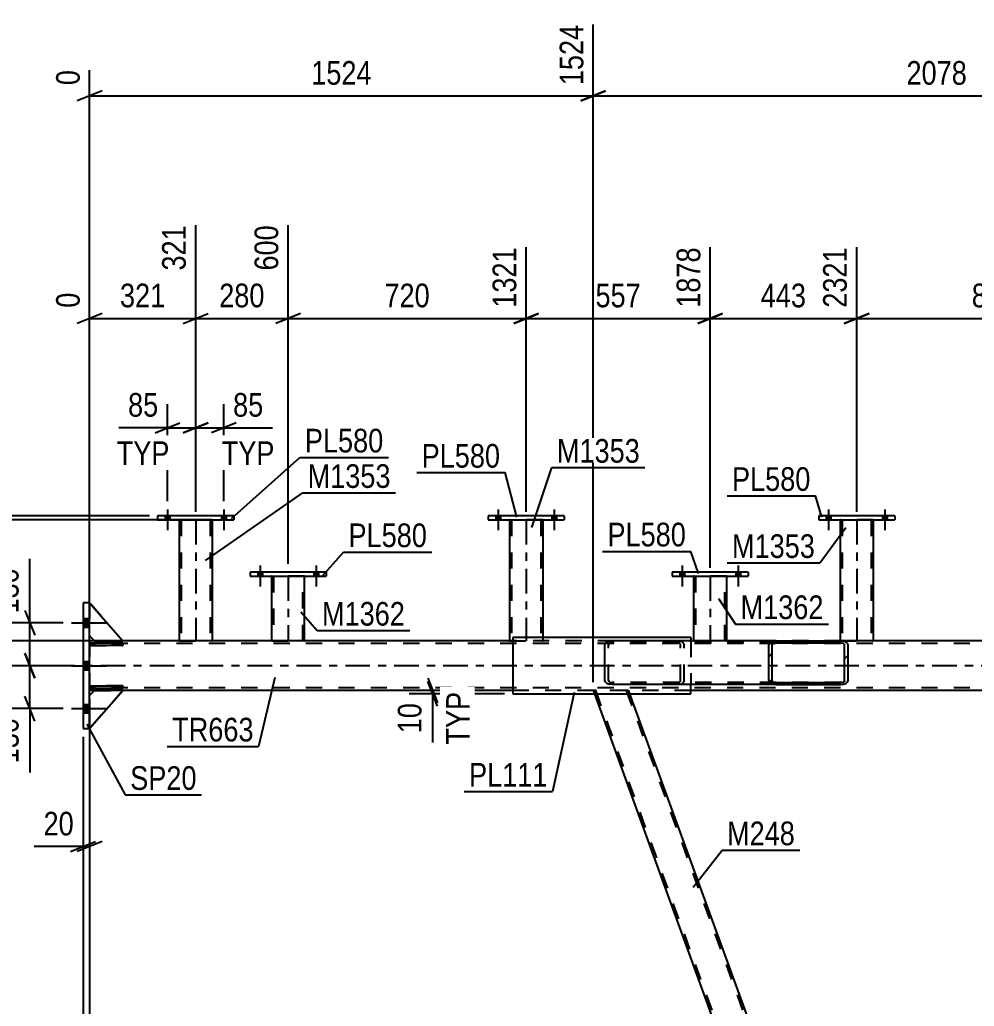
# Model space of a CAD drawing. Header units: millimetres. Extents: x -777 to 412, y -850 to -9.
# Drawn here: x -716.5 to -600.9, y -305.4 to -186 of the extents above; entities that cross this region are included whole.
import ezdxf

# ---------------------------------------------------------------- set-up
doc = ezdxf.new("R2010")
doc.units = ezdxf.units.MM
doc.linetypes.add('DXK_LINE_DOT2', pattern=[3.9198, 1.9599, -1.9599])
doc.linetypes.add('DXK_LINE_DOT3', pattern=[5.9187, 2.979, -0.9799, 0.9799, -0.9799])
doc.styles.add('Arial Narrow', font='ARIALN.TTF', dxfattribs={"height": 0.2})

# ---------------------------------------------------------------- blocks, each defined once
blk = doc.blocks.new('Part-570390744-12388 - 11758')
at = {"color": 2, "linetype": 'Continuous'}
for p, q in [((-708.01, -267.76), (-707.41, -267.16)), ((-708.01, -271.76), (-704.01, -267.16)), ((-704.01, -267.16), (-707.41, -267.16))]:
    blk.add_line(p, q, dxfattribs=at)
at = {"color": 7, "linetype": 'DXK_LINE_DOT2'}
blk.add_line((-708.01, -271.76), (-708.01, -267.76), dxfattribs=at)
blk = doc.blocks.new('Part-570390744-12207 - 11758')
at = {"color": 2, "linetype": 'Continuous'}
for p, q in [((-659.78, -246.04), (-659.78, -246.52)), ((-650.58, -246.04), (-659.78, -246.04)), ((-659.78, -246.52), (-650.58, -246.52)), ((-650.58, -246.04), (-650.58, -246.52))]:
    blk.add_line(p, q, dxfattribs=at)
blk = doc.blocks.new('Part-570390744-11881 - 11758')
at = {"color": 2, "linetype": 'Continuous'}
for p, q in [((-708.81, -256.56), (-708.81, -271.76)), ((-708.01, -256.56), (-708.81, -256.56)), ((-708.01, -271.76), (-708.01, -256.56)), ((-708.81, -271.76), (-708.01, -271.76))]:
    blk.add_line(p, q, dxfattribs=at)
blk = doc.blocks.new('Part-570390744-11900 - 11758')
at = {"color": 2, "linetype": 'Continuous'}
for p, q in [((-656.8, -260.76), (-656.8, -267.56)), ((-635.25, -260.76), (-656.8, -260.76)), ((-635.25, -260.76), (-635.25, -261.16)), ((-635.25, -267.56), (-635.25, -266.44)), ((-656.8, -267.56), (-635.25, -267.56))]:
    blk.add_line(p, q, dxfattribs=at)
at = {"color": 7, "linetype": 'DXK_LINE_DOT2'}
blk.add_line((-635.25, -261.16), (-635.25, -266.44), dxfattribs=at)
blk = doc.blocks.new('Part-570390744-12219 - 11758')
at = {"color": 2, "linetype": 'Continuous'}
for p, q in [((-619.78, -246.04), (-619.78, -246.52)), ((-610.58, -246.04), (-619.78, -246.04)), ((-619.78, -246.52), (-610.58, -246.52)), ((-610.58, -246.04), (-610.58, -246.52))]:
    blk.add_line(p, q, dxfattribs=at)
blk = doc.blocks.new('Part-570390744-11848 - 11758')
at = {"color": 7, "linetype": 'DXK_LINE_DOT2'}
for p, q in [((-642.8, -267.16), (-647.06, -267.16)), ((-647.06, -267.16), (-646.91, -267.56)), ((-646.8, -267.16), (-603.49, -386.16)), ((-643.06, -267.16), (-599.75, -386.16)), ((-642.8, -267.16), (-642.66, -267.56)), ((-600.66, -382.96), (-599.49, -386.16)), ((-603.89, -385.76), (-603.75, -386.16)), ((-599.49, -386.16), (-603.75, -386.16))]:
    blk.add_line(p, q, dxfattribs=at)
at = {"color": 2, "linetype": 'Continuous'}
for p, q in [((-646.91, -267.56), (-603.89, -385.76)), ((-642.66, -267.56), (-600.66, -382.96))]:
    blk.add_line(p, q, dxfattribs=at)
blk = doc.blocks.new('Part-570390744-12297 - 11758')
at = {"color": 2, "linetype": 'Continuous'}
for p, q in [((-688.59, -252.85), (-688.59, -253.33)), ((-679.39, -252.85), (-688.59, -252.85)), ((-679.39, -252.85), (-679.39, -253.33)), ((-688.59, -253.33), (-679.39, -253.33))]:
    blk.add_line(p, q, dxfattribs=at)
blk = doc.blocks.new('Part-570390744-11938 - 11758')
at = {"linetype": 'Continuous'}
h = blk.add_hatch(dxfattribs=at)
h.set_pattern_fill('', scale=0.7, style=0, pattern_type=0)
h.set_pattern_definition([(45, (-625.762, -266.1472), (-1.57154, 1.57154), [])])
h.paths.add_polyline_path([(-625.83, -265.96), (-625.76, -266.15), (-625.57, -266.3), (-625.29, -266.41), (-624.96, -266.44), (-617.09, -266.44), (-616.76, -266.41), (-616.48, -266.3), (-616.29, -266.15), (-616.22, -265.96), (-616.22, -261.64), (-616.29, -261.46), (-616.48, -261.3), (-616.76, -261.2), (-617.09, -261.16), (-624.96, -261.16), (-625.29, -261.2), (-625.57, -261.3), (-625.76, -261.46), (-625.83, -261.64)])
h.paths.add_polyline_path([(-625.36, -261.55), (-625.26, -261.47), (-625.12, -261.42), (-624.96, -261.4), (-617.09, -261.4), (-616.93, -261.42), (-616.79, -261.47), (-616.69, -261.55), (-616.66, -261.64), (-616.66, -265.96), (-616.69, -266.06), (-616.79, -266.13), (-616.93, -266.19), (-617.09, -266.2), (-624.96, -266.2), (-625.12, -266.19), (-625.26, -266.13), (-625.36, -266.06), (-625.39, -265.96), (-625.39, -261.64)])
at = {"color": 2, "linetype": 'Continuous'}
for p, q in [((-645.66, -261.64), (-645.59, -261.46)), ((-645.12, -261.2), (-644.78, -261.16)), ((-624.96, -261.16), (-644.78, -261.16)), ((-625.76, -261.46), (-625.83, -261.64)), ((-624.96, -261.16), (-625.29, -261.2)), ((-625.12, -261.42), (-624.96, -261.4)), ((-624.96, -261.16), (-617.09, -261.16)), ((-624.96, -261.4), (-617.09, -261.4)), ((-616.76, -261.2), (-617.09, -261.16)), ((-617.09, -261.4), (-616.93, -261.42)), ((-616.22, -261.64), (-616.29, -261.46)), ((-645.66, -265.96), (-645.66, -261.64)), ((-625.83, -265.96), (-625.83, -261.64)), ((-625.39, -261.64), (-625.36, -261.55)), ((-625.39, -265.96), (-625.39, -261.64)), ((-616.69, -261.55), (-616.66, -261.64)), ((-616.66, -265.96), (-616.66, -261.64)), ((-616.22, -265.96), (-616.22, -261.64)), ((-645.59, -266.15), (-645.66, -265.96)), ((-625.83, -265.96), (-625.76, -266.15)), ((-625.36, -266.06), (-625.39, -265.96)), ((-624.96, -266.2), (-625.12, -266.19)), ((-624.96, -266.2), (-617.09, -266.2)), ((-616.93, -266.19), (-617.09, -266.2)), ((-616.66, -265.96), (-616.69, -266.06)), ((-616.29, -266.15), (-616.22, -265.96)), ((-644.78, -266.44), (-645.12, -266.41)), ((-624.96, -266.44), (-644.78, -266.44)), ((-625.29, -266.41), (-624.96, -266.44)), ((-624.96, -266.44), (-617.09, -266.44)), ((-617.09, -266.44), (-616.76, -266.41))]:
    blk.add_line(p, q, dxfattribs=at)
at = {"color": 7, "linetype": 'DXK_LINE_DOT2'}
for p, q in [((-644.78, -261.4), (-644.95, -261.42)), ((-617.09, -261.4), (-644.78, -261.4)), ((-636.92, -261.16), (-636.59, -261.2)), ((-636.76, -261.42), (-636.92, -261.4)), ((-636.12, -261.46), (-636.05, -261.64)), ((-617.09, -261.16), (-624.96, -261.16)), ((-645.19, -261.55), (-645.22, -261.64)), ((-645.22, -265.96), (-645.22, -261.64)), ((-636.49, -261.64), (-636.52, -261.55)), ((-636.49, -265.96), (-636.49, -261.64)), ((-636.05, -265.96), (-636.05, -261.64)), ((-645.22, -265.96), (-645.19, -266.06)), ((-644.95, -266.19), (-644.78, -266.2)), ((-617.09, -266.2), (-644.78, -266.2)), ((-636.92, -266.2), (-636.76, -266.19)), ((-636.52, -266.06), (-636.49, -265.96)), ((-636.05, -265.96), (-636.12, -266.15)), ((-636.59, -266.41), (-636.92, -266.44)), ((-617.09, -266.44), (-624.96, -266.44))]:
    blk.add_line(p, q, dxfattribs=at)
at = {"color": 2, "linetype": 'Continuous'}
for centre, radius, start, end in [((-644.98, -262.01), 0.817, 99.5182, 138.0638), ((-625.15, -262.01), 0.817, 99.5182, 138.0638), ((-625.05, -261.82), 0.409, 99.5182, 138.0638), ((-616.99, -261.82), 0.409, 41.9363, 80.4819), ((-616.9, -262.01), 0.817, 41.9363, 80.4819), ((-644.98, -265.6), 0.817, 221.9363, 260.4819), ((-625.15, -265.6), 0.817, 221.9363, 260.4819), ((-625.05, -265.78), 0.409, 221.9363, 260.4819), ((-616.99, -265.78), 0.409, 279.5182, 318.0638), ((-616.9, -265.6), 0.817, 279.5182, 318.0638)]:
    blk.add_arc(centre, radius, start, end, dxfattribs=at)
at = {"color": 7, "linetype": 'DXK_LINE_DOT2'}
for centre, radius, start, end in [((-644.88, -261.82), 0.409, 99.5182, 138.0638), ((-636.82, -261.82), 0.409, 41.9363, 80.4819), ((-636.72, -262.01), 0.817, 41.9363, 80.4819), ((-644.88, -265.78), 0.409, 221.9363, 260.4819), ((-636.82, -265.78), 0.409, 279.5182, 318.0638), ((-636.72, -265.6), 0.817, 279.5182, 318.0638)]:
    blk.add_arc(centre, radius, start, end, dxfattribs=at)
blk = doc.blocks.new('Part-570390744-12312 - 11758')
at = {"color": 2, "linetype": 'Continuous'}
for p, q in [((-697.18, -246.52), (-697.18, -261.16)), ((-693.18, -246.52), (-693.18, -261.16))]:
    blk.add_line(p, q, dxfattribs=at)
at = {"color": 7, "linetype": 'DXK_LINE_DOT2'}
for p, q in [((-693.18, -246.52), (-697.18, -246.52)), ((-696.94, -246.52), (-696.94, -261.17)), ((-693.42, -246.52), (-693.42, -261.17)), ((-697.18, -261.16), (-697.18, -261.17)), ((-697.18, -261.17), (-693.18, -261.17)), ((-693.18, -261.17), (-693.18, -261.16)), ((-693.18, -261.16), (-693.18, -261.17))]:
    blk.add_line(p, q, dxfattribs=at)
at = {"color": 7, "linetype": 'DXK_LINE_DOT3'}
blk.add_line((-695.18, -246.52), (-695.18, -261.17), dxfattribs=at)
blk = doc.blocks.new('Part-570390744-12372 - 11758')
at = {"color": 2, "linetype": 'Continuous'}
for p, q in [((-708.01, -256.56), (-704.01, -261.16)), ((-708.01, -260.56), (-707.41, -261.16)), ((-704.01, -261.16), (-707.41, -261.16))]:
    blk.add_line(p, q, dxfattribs=at)
at = {"color": 7, "linetype": 'DXK_LINE_DOT2'}
blk.add_line((-708.01, -260.56), (-708.01, -256.56), dxfattribs=at)
blk = doc.blocks.new('Part-570390744-12389 - 11758')
at = {"color": 7, "linetype": 'DXK_LINE_DOT2'}
for p, q in [((-708.01, -267.76), (-707.41, -267.16)), ((-704.01, -267.16), (-708.01, -271.76)), ((-707.41, -267.16), (-704.01, -267.16)), ((-708.01, -271.76), (-708.01, -267.76))]:
    blk.add_line(p, q, dxfattribs=at)
blk = doc.blocks.new('Bolt-570390744-12442 - 11758')
at = {"linetype": 'Continuous'}
for points in [[(-636.03, -252.85), (-636.59, -252.85), (-636.59, -253.33), (-636.03, -253.33)], [(-636.03, -252.85), (-636.59, -252.85), (-636.59, -253.33), (-636.03, -253.33)], [(-629.23, -252.85), (-629.79, -252.85), (-629.79, -253.33), (-629.23, -253.33)], [(-629.23, -252.85), (-629.79, -252.85), (-629.79, -253.33), (-629.23, -253.33)]]:
    blk.add_hatch(color=1, dxfattribs=at).paths.add_polyline_path(points)
at = {"color": 1, "linetype": 'Continuous'}
for p, q in [((-636.59, -252.85), (-636.59, -253.33)), ((-636.59, -252.85), (-636.59, -253.33)), ((-636.31, -252.05), (-636.31, -254.57)), ((-636.31, -252.05), (-636.31, -254.57)), ((-636.03, -252.85), (-636.03, -253.33)), ((-636.03, -252.85), (-636.03, -253.33)), ((-629.79, -252.85), (-629.79, -253.33)), ((-629.79, -252.85), (-629.79, -253.33)), ((-629.51, -252.05), (-629.51, -254.57)), ((-629.51, -252.05), (-629.51, -254.57)), ((-629.23, -252.85), (-629.23, -253.33)), ((-629.23, -252.85), (-629.23, -253.33))]:
    blk.add_line(p, q, dxfattribs=at)
blk = doc.blocks.new('Bolt-570390744-12448 - 11758')
at = {"linetype": 'Continuous'}
for points in [[(-658.3, -246.04), (-658.86, -246.04), (-658.86, -246.52), (-658.3, -246.52)], [(-658.3, -246.04), (-658.86, -246.04), (-658.86, -246.52), (-658.3, -246.52)], [(-651.5, -246.04), (-652.06, -246.04), (-652.06, -246.52), (-651.5, -246.52)], [(-651.5, -246.04), (-652.06, -246.04), (-652.06, -246.52), (-651.5, -246.52)]]:
    blk.add_hatch(color=1, dxfattribs=at).paths.add_polyline_path(points)
at = {"color": 1, "linetype": 'Continuous'}
for p, q in [((-658.58, -245.24), (-658.58, -247.76)), ((-658.58, -245.24), (-658.58, -247.76)), ((-651.78, -245.24), (-651.78, -247.76)), ((-651.78, -245.24), (-651.78, -247.76)), ((-658.86, -246.04), (-658.86, -246.52)), ((-658.86, -246.04), (-658.86, -246.52)), ((-658.3, -246.04), (-658.3, -246.52)), ((-658.3, -246.04), (-658.3, -246.52)), ((-652.06, -246.04), (-652.06, -246.52)), ((-652.06, -246.04), (-652.06, -246.52)), ((-651.5, -246.04), (-651.5, -246.52)), ((-651.5, -246.04), (-651.5, -246.52))]:
    blk.add_line(p, q, dxfattribs=at)
blk = doc.blocks.new('Part-570390744-12179 - 11758')
at = {"color": 2, "linetype": 'Continuous'}
for p, q in [((-699.78, -246.04), (-699.78, -246.52)), ((-690.58, -246.04), (-699.78, -246.04)), ((-699.78, -246.52), (-690.58, -246.52)), ((-690.58, -246.04), (-690.58, -246.52))]:
    blk.add_line(p, q, dxfattribs=at)
blk = doc.blocks.new('Part-570390744-12212 - 11758')
at = {"color": 2, "linetype": 'Continuous'}
for p, q in [((-657.18, -246.52), (-657.18, -261.16)), ((-653.18, -246.52), (-653.18, -260.76))]:
    blk.add_line(p, q, dxfattribs=at)
at = {"color": 7, "linetype": 'DXK_LINE_DOT2'}
for p, q in [((-653.18, -246.52), (-657.18, -246.52)), ((-656.94, -246.52), (-656.94, -261.17)), ((-653.42, -246.52), (-653.42, -261.17)), ((-657.18, -261.16), (-657.18, -261.17)), ((-657.18, -261.17), (-653.18, -261.17)), ((-653.18, -260.76), (-653.18, -261.17))]:
    blk.add_line(p, q, dxfattribs=at)
at = {"color": 7, "linetype": 'DXK_LINE_DOT3'}
blk.add_line((-655.18, -246.52), (-655.18, -261.17), dxfattribs=at)
blk = doc.blocks.new('Part-570390744-12373 - 11758')
at = {"color": 7, "linetype": 'DXK_LINE_DOT2'}
for p, q in [((-704.01, -261.16), (-708.01, -256.56)), ((-708.01, -256.56), (-708.01, -260.56)), ((-708.01, -260.56), (-707.41, -261.16)), ((-707.41, -261.16), (-704.01, -261.16))]:
    blk.add_line(p, q, dxfattribs=at)
blk = doc.blocks.new('Part-570390744-12269 - 11758')
at = {"color": 2, "linetype": 'Continuous'}
for p, q in [((-637.51, -252.85), (-637.51, -253.33)), ((-628.31, -252.85), (-637.51, -252.85)), ((-628.31, -252.85), (-628.31, -253.33)), ((-637.51, -253.33), (-628.31, -253.33))]:
    blk.add_line(p, q, dxfattribs=at)
blk = doc.blocks.new('Part-570390744-12274 - 11758')
at = {"color": 2, "linetype": 'Continuous'}
for p, q in [((-634.91, -253.33), (-634.91, -261.16)), ((-630.91, -261.16), (-630.91, -253.33))]:
    blk.add_line(p, q, dxfattribs=at)
at = {"color": 7, "linetype": 'DXK_LINE_DOT2'}
for p, q in [((-630.91, -253.33), (-634.91, -253.33)), ((-634.67, -253.33), (-634.67, -261.16)), ((-631.15, -261.16), (-631.15, -253.33)), ((-634.91, -261.16), (-630.91, -261.16))]:
    blk.add_line(p, q, dxfattribs=at)
at = {"color": 7, "linetype": 'DXK_LINE_DOT3'}
blk.add_line((-632.91, -253.33), (-632.91, -261.16), dxfattribs=at)
blk = doc.blocks.new('Part-570390744-12279 - 11758')
at = {"color": 2, "linetype": 'Continuous'}
for p, q in [((-617.18, -246.52), (-617.18, -261.16)), ((-613.18, -246.52), (-613.18, -261.16))]:
    blk.add_line(p, q, dxfattribs=at)
at = {"color": 7, "linetype": 'DXK_LINE_DOT2'}
for p, q in [((-613.18, -246.52), (-617.18, -246.52)), ((-616.94, -246.52), (-616.94, -261.17)), ((-613.42, -246.52), (-613.42, -261.17)), ((-617.18, -261.16), (-617.18, -261.17)), ((-617.18, -261.17), (-613.18, -261.17)), ((-613.18, -261.17), (-613.18, -261.16)), ((-613.18, -261.16), (-613.18, -261.17))]:
    blk.add_line(p, q, dxfattribs=at)
at = {"color": 7, "linetype": 'DXK_LINE_DOT3'}
blk.add_line((-615.18, -246.52), (-615.18, -261.17), dxfattribs=at)
blk = doc.blocks.new('Part-570390744-12302 - 11758')
at = {"color": 2, "linetype": 'Continuous'}
for p, q in [((-685.99, -253.33), (-685.99, -261.16)), ((-681.99, -261.16), (-681.99, -253.33))]:
    blk.add_line(p, q, dxfattribs=at)
at = {"color": 7, "linetype": 'DXK_LINE_DOT2'}
for p, q in [((-681.99, -253.33), (-685.99, -253.33)), ((-685.75, -253.33), (-685.75, -261.16)), ((-682.23, -261.16), (-682.23, -253.33)), ((-685.99, -261.16), (-681.99, -261.16))]:
    blk.add_line(p, q, dxfattribs=at)
at = {"color": 7, "linetype": 'DXK_LINE_DOT3'}
blk.add_line((-683.99, -253.33), (-683.99, -261.16), dxfattribs=at)
blk = doc.blocks.new('Part-570390744-12374 - 11758')
at = {"color": 2, "linetype": 'Continuous'}
for p, q in [((-708.01, -266.6), (-704.01, -266.6)), ((-708.01, -266.92), (-708.01, -266.6)), ((-704.01, -266.92), (-708.01, -266.92)), ((-704.01, -266.6), (-704.01, -266.92))]:
    blk.add_line(p, q, dxfattribs=at)
at = {"color": 7, "linetype": 'DXK_LINE_DOT2'}
blk.add_line((-707.41, -266.92), (-707.41, -266.6), dxfattribs=at)
blk = doc.blocks.new('Part-570390744-12375 - 11758')
at = {"color": 2, "linetype": 'Continuous'}
for p, q in [((-708.01, -261.4), (-704.01, -261.4)), ((-708.01, -261.72), (-708.01, -261.4)), ((-704.01, -261.4), (-704.01, -261.72)), ((-704.01, -261.72), (-708.01, -261.72))]:
    blk.add_line(p, q, dxfattribs=at)
at = {"color": 7, "linetype": 'DXK_LINE_DOT2'}
blk.add_line((-707.41, -261.72), (-707.41, -261.4), dxfattribs=at)
blk = doc.blocks.new('Part-570390744-12376 - 11758')
at = {"color": 7, "linetype": 'DXK_LINE_DOT2'}
for p, q in [((-704.01, -266.6), (-708.01, -266.6)), ((-708.01, -266.6), (-708.01, -266.92)), ((-708.01, -266.92), (-704.01, -266.92)), ((-707.41, -266.92), (-707.41, -266.6)), ((-704.01, -266.92), (-704.01, -266.6))]:
    blk.add_line(p, q, dxfattribs=at)
blk = doc.blocks.new('Part-570390744-12377 - 11758')
at = {"color": 7, "linetype": 'DXK_LINE_DOT2'}
for p, q in [((-704.01, -261.4), (-708.01, -261.4)), ((-708.01, -261.4), (-708.01, -261.72)), ((-707.41, -261.72), (-707.41, -261.4)), ((-704.01, -261.72), (-704.01, -261.4)), ((-708.01, -261.72), (-704.01, -261.72))]:
    blk.add_line(p, q, dxfattribs=at)
blk = doc.blocks.new('Part-570390744-12396 - 11758')
at = {"color": 2, "linetype": 'Continuous'}
for p, q in [((-707.41, -261.16), (-708.01, -261.16)), ((-656.8, -261.16), (-704.01, -261.16)), ((-590.69, -261.16), (-617.1, -261.16)), ((-707.41, -267.16), (-708.01, -267.16)), ((-656.8, -267.16), (-704.01, -267.16)), ((-571.66, -267.16), (-635.25, -267.16))]:
    blk.add_line(p, q, dxfattribs=at)
at = {"color": 7, "linetype": 'DXK_LINE_DOT2'}
for p, q in [((-708.01, -261.16), (-708.01, -267.16)), ((-64.46, -261.48), (-708.01, -261.48)), ((-704.01, -261.16), (-707.41, -261.16)), ((-617.1, -261.16), (-656.8, -261.16)), ((-64.46, -266.84), (-708.01, -266.84)), ((-704.01, -267.16), (-707.41, -267.16)), ((-635.25, -267.16), (-656.8, -267.16))]:
    blk.add_line(p, q, dxfattribs=at)
at = {"color": 7, "linetype": 'DXK_LINE_DOT3'}
blk.add_line((-64.46, -264.16), (-708.01, -264.16), dxfattribs=at)
blk = doc.blocks.new('Bolt-570390744-12409 - 11758')
at = {"linetype": 'Continuous'}
for points in [[(-708.81, -258.44), (-708.81, -259.48), (-708.01, -259.48), (-708.01, -258.44)], [(-708.81, -258.44), (-708.81, -259.48), (-708.01, -259.48), (-708.01, -258.44)], [(-708.81, -258.44), (-708.81, -259.48), (-708.01, -259.48), (-708.01, -258.44)], [(-708.81, -263.64), (-708.81, -264.68), (-708.01, -264.68), (-708.01, -263.64)], [(-708.81, -263.64), (-708.81, -264.68), (-708.01, -264.68), (-708.01, -263.64)], [(-708.81, -268.84), (-708.81, -269.88), (-708.01, -269.88), (-708.01, -268.84)], [(-708.81, -268.84), (-708.81, -269.88), (-708.01, -269.88), (-708.01, -268.84)], [(-708.81, -268.84), (-708.81, -269.88), (-708.01, -269.88), (-708.01, -268.84)]]:
    blk.add_hatch(color=1, dxfattribs=at).paths.add_polyline_path(points)
at = {"color": 1, "linetype": 'Continuous'}
for p, q in [((-710.21, -258.96), (-706.01, -258.96)), ((-710.21, -258.96), (-706.01, -258.96)), ((-710.21, -258.96), (-706.01, -258.96)), ((-708.81, -258.44), (-708.01, -258.44)), ((-708.81, -258.44), (-708.01, -258.44)), ((-708.81, -258.44), (-708.01, -258.44)), ((-708.81, -259.48), (-708.01, -259.48)), ((-708.81, -259.48), (-708.01, -259.48)), ((-708.81, -259.48), (-708.01, -259.48)), ((-708.81, -263.64), (-708.01, -263.64)), ((-708.81, -263.64), (-708.01, -263.64)), ((-710.21, -264.16), (-706.01, -264.16)), ((-710.21, -264.16), (-706.01, -264.16)), ((-708.81, -264.68), (-708.01, -264.68)), ((-708.81, -264.68), (-708.01, -264.68)), ((-710.21, -269.36), (-706.01, -269.36)), ((-710.21, -269.36), (-706.01, -269.36)), ((-710.21, -269.36), (-706.01, -269.36)), ((-708.81, -268.84), (-708.01, -268.84)), ((-708.81, -268.84), (-708.01, -268.84)), ((-708.81, -268.84), (-708.01, -268.84)), ((-708.81, -269.88), (-708.01, -269.88)), ((-708.81, -269.88), (-708.01, -269.88)), ((-708.81, -269.88), (-708.01, -269.88))]:
    blk.add_line(p, q, dxfattribs=at)
blk = doc.blocks.new('Bolt-570390744-12443 - 11758')
at = {"linetype": 'Continuous'}
for points in [[(-687.11, -252.85), (-687.67, -252.85), (-687.67, -253.33), (-687.11, -253.33)], [(-687.11, -252.85), (-687.67, -252.85), (-687.67, -253.33), (-687.11, -253.33)], [(-680.31, -252.85), (-680.87, -252.85), (-680.87, -253.33), (-680.31, -253.33)], [(-680.31, -252.85), (-680.87, -252.85), (-680.87, -253.33), (-680.31, -253.33)]]:
    blk.add_hatch(color=1, dxfattribs=at).paths.add_polyline_path(points)
at = {"color": 1, "linetype": 'Continuous'}
for p, q in [((-687.67, -252.85), (-687.67, -253.33)), ((-687.67, -252.85), (-687.67, -253.33)), ((-687.39, -252.05), (-687.39, -254.57)), ((-687.39, -252.05), (-687.39, -254.57)), ((-687.11, -252.85), (-687.11, -253.33)), ((-687.11, -252.85), (-687.11, -253.33)), ((-680.87, -252.85), (-680.87, -253.33)), ((-680.87, -252.85), (-680.87, -253.33)), ((-680.59, -252.05), (-680.59, -254.57)), ((-680.59, -252.05), (-680.59, -254.57)), ((-680.31, -252.85), (-680.31, -253.33)), ((-680.31, -252.85), (-680.31, -253.33))]:
    blk.add_line(p, q, dxfattribs=at)
blk = doc.blocks.new('Bolt-570390744-12454 - 11758')
at = {"linetype": 'Continuous'}
for points in [[(-618.3, -246.04), (-618.86, -246.04), (-618.86, -246.52), (-618.3, -246.52)], [(-618.3, -246.04), (-618.86, -246.04), (-618.86, -246.52), (-618.3, -246.52)], [(-611.5, -246.04), (-612.06, -246.04), (-612.06, -246.52), (-611.5, -246.52)], [(-611.5, -246.04), (-612.06, -246.04), (-612.06, -246.52), (-611.5, -246.52)]]:
    blk.add_hatch(color=1, dxfattribs=at).paths.add_polyline_path(points)
at = {"color": 1, "linetype": 'Continuous'}
for p, q in [((-618.58, -245.24), (-618.58, -247.76)), ((-618.58, -245.24), (-618.58, -247.76)), ((-611.78, -245.24), (-611.78, -247.76)), ((-611.78, -245.24), (-611.78, -247.76)), ((-618.86, -246.04), (-618.86, -246.52)), ((-618.86, -246.04), (-618.86, -246.52)), ((-618.3, -246.04), (-618.3, -246.52)), ((-618.3, -246.04), (-618.3, -246.52)), ((-612.06, -246.04), (-612.06, -246.52)), ((-612.06, -246.04), (-612.06, -246.52)), ((-611.5, -246.04), (-611.5, -246.52)), ((-611.5, -246.04), (-611.5, -246.52))]:
    blk.add_line(p, q, dxfattribs=at)
blk = doc.blocks.new('Bolt-570390744-12456 - 11758')
at = {"linetype": 'Continuous'}
for points in [[(-698.3, -246.04), (-698.86, -246.04), (-698.86, -246.52), (-698.3, -246.52)], [(-698.3, -246.04), (-698.86, -246.04), (-698.86, -246.52), (-698.3, -246.52)], [(-691.5, -246.04), (-692.06, -246.04), (-692.06, -246.52), (-691.5, -246.52)], [(-691.5, -246.04), (-692.06, -246.04), (-692.06, -246.52), (-691.5, -246.52)]]:
    blk.add_hatch(color=1, dxfattribs=at).paths.add_polyline_path(points)
at = {"color": 1, "linetype": 'Continuous'}
for p, q in [((-698.58, -245.24), (-698.58, -247.76)), ((-698.58, -245.24), (-698.58, -247.76)), ((-691.78, -245.24), (-691.78, -247.76)), ((-691.78, -245.24), (-691.78, -247.76)), ((-698.86, -246.04), (-698.86, -246.52)), ((-698.86, -246.04), (-698.86, -246.52)), ((-698.3, -246.04), (-698.3, -246.52)), ((-698.3, -246.04), (-698.3, -246.52)), ((-692.06, -246.04), (-692.06, -246.52)), ((-692.06, -246.04), (-692.06, -246.52)), ((-691.5, -246.04), (-691.5, -246.52)), ((-691.5, -246.04), (-691.5, -246.52))]:
    blk.add_line(p, q, dxfattribs=at)
blk = doc.blocks.new('StraightDimension-570390744-50055 - 11758')
at = {"color": 7, "linetype": 'Continuous'}
for p, q in [((-655.18, -245.52), (-655.18, -213.52)), ((-632.91, -252.33), (-632.91, -213.52)), ((-653.68, -221.53), (-656.68, -222.73)), ((-634.41, -222.73), (-631.41, -221.53)), ((-655.18, -222.13), (-632.91, -222.13))]:
    blk.add_line(p, q, dxfattribs=at)
at = {"color": 0}
blk.add_wipeout([(-640.7, -221.38), (-640.7, -217.18), (-647.39, -217.18), (-647.39, -221.38)], dxfattribs=at)
at = {"color": 3, "style": 'Arial Narrow'}
blk.add_text('557', height=2.863, dxfattribs=at).set_placement((-646.79, -220.78))
at = {"color": 0, "linetype": 'Continuous'}
blk.add_wipeout([(-633.51, -212.92), (-637.71, -212.92), (-637.71, -221.43), (-633.51, -221.43)], dxfattribs=at)
at = {"color": 3, "linetype": 'Continuous', "style": 'Arial Narrow'}
blk.add_text('1878', height=2.863, rotation=90.0002, dxfattribs=at).set_placement((-634.11, -220.83))
blk = doc.blocks.new('StraightDimension-570390744-50053 - 11758')
at = {"color": 7, "linetype": 'Continuous'}
for p, q in [((-615.18, -245.52), (-615.18, -213.52)), ((-581.83, -251.37), (-581.83, -213.52)), ((-613.68, -221.53), (-616.68, -222.73)), ((-583.33, -222.73), (-580.33, -221.53)), ((-615.18, -222.13), (-581.83, -222.13))]:
    blk.add_line(p, q, dxfattribs=at)
at = {"color": 0}
blk.add_wipeout([(-595.16, -221.38), (-595.16, -217.18), (-601.85, -217.18), (-601.85, -221.38)], dxfattribs=at)
at = {"color": 3, "style": 'Arial Narrow'}
blk.add_text('834', height=2.863, dxfattribs=at).set_placement((-601.25, -220.78))
at = {"color": 0, "linetype": 'Continuous'}
blk.add_wipeout([(-582.43, -212.92), (-586.63, -212.92), (-586.63, -221.43), (-582.43, -221.43)], dxfattribs=at)
at = {"color": 3, "linetype": 'Continuous', "style": 'Arial Narrow'}
blk.add_text('3155', height=2.863, rotation=90.0002, dxfattribs=at).set_placement((-583.03, -220.83))
blk = doc.blocks.new('StraightDimension-570390744-13197 - 11758')
at = {"color": 7, "linetype": 'Continuous'}
blk.add_line((-708.81, -272.76), (-708.81, -427.49), dxfattribs=at)
blk = doc.blocks.new('StraightDimension-570390744-12768 - 11758')
at = {"color": 7, "linetype": 'Continuous'}
for p, q in [((-667.1, -265.66), (-665.9, -268.66)), ((-665.9, -269.06), (-667.1, -266.06)), ((-657.8, -267.16), (-669.35, -267.16)), ((-666.5, -267.56), (-666.5, -267.16)), ((-657.8, -267.56), (-669.35, -267.56)), ((-666.5, -267.56), (-666.5, -273.47)), ((-666.5, -267.56), (-666.5, -273.47))]:
    blk.add_line(p, q, dxfattribs=at)
at = {"color": 0, "linetype": 'Continuous'}
blk.add_wipeout([(-661.4, -266.72), (-665.6, -266.72), (-665.6, -274.31), (-661.4, -274.31)], dxfattribs=at)
at = {"color": 0}
blk.add_wipeout([(-667.25, -268.09), (-671.45, -268.09), (-671.45, -272.94), (-667.25, -272.94)], dxfattribs=at)
at = {"color": 3, "linetype": 'Continuous', "style": 'Arial Narrow'}
blk.add_text('TYP', height=2.863, rotation=90.0002, dxfattribs=at).set_placement((-662, -273.71))
at = {"color": 3, "style": 'Arial Narrow'}
blk.add_text('10', height=2.863, rotation=90.0002, dxfattribs=at).set_placement((-667.85, -272.34))
blk = doc.blocks.new('StraightDimension-570390744-58947 - 11758')
at = {"color": 7, "linetype": 'Continuous'}
for p, q in [((-727.59, -246.04), (-727.59, -240.14)), ((-727.59, -246.04), (-727.59, -240.14)), ((-728.19, -244.54), (-726.99, -247.54)), ((-726.99, -248.02), (-728.19, -245.02)), ((-700.78, -246.04), (-730.44, -246.04)), ((-694.18, -246.52), (-730.44, -246.52)), ((-727.59, -246.52), (-727.59, -246.04))]:
    blk.add_line(p, q, dxfattribs=at)
at = {"color": 0, "linetype": 'Continuous'}
blk.add_wipeout([(-722.49, -239.29), (-726.69, -239.29), (-726.69, -246.88), (-722.49, -246.88)], dxfattribs=at)
at = {"color": 0}
blk.add_wipeout([(-728.34, -240.66), (-732.54, -240.66), (-732.54, -245.52), (-728.34, -245.52)], dxfattribs=at)
at = {"color": 3, "linetype": 'Continuous', "style": 'Arial Narrow'}
blk.add_text('TYP', height=2.863, rotation=90.0002, dxfattribs=at).set_placement((-723.09, -246.28))
at = {"color": 3, "style": 'Arial Narrow'}
blk.add_text('12', height=2.863, rotation=90.0002, dxfattribs=at).set_placement((-728.94, -244.92))
blk = doc.blocks.new('StraightDimension-570390744-13208 - 11758')
at = {"color": 7, "linetype": 'Continuous'}
for p, q in [((-708.81, -272.76), (-708.81, -288.46)), ((-708.01, -272.76), (-708.01, -288.46)), ((-708.81, -286.06), (-714.71, -286.06)), ((-708.81, -286.06), (-714.71, -286.06)), ((-710.31, -286.66), (-707.31, -285.46)), ((-706.51, -285.46), (-709.51, -286.66)), ((-708.81, -286.06), (-708.01, -286.06))]:
    blk.add_line(p, q, dxfattribs=at)
at = {"color": 0}
blk.add_wipeout([(-709.33, -285.31), (-709.33, -281.11), (-714.19, -281.11), (-714.19, -285.31)], dxfattribs=at)
at = {"color": 3, "style": 'Arial Narrow'}
blk.add_text('20', height=2.863, dxfattribs=at).set_placement((-713.59, -284.71))
blk = doc.blocks.new('StraightDimension-570390744-13362 - 11758')
at = {"color": 7, "linetype": 'Continuous'}
blk.add_line((-709.81, -264.16), (-731.58, -264.16), dxfattribs=at)
blk = doc.blocks.new('StraightDimension-570390744-51158 - 11758')
at = {"color": 7, "linetype": 'Continuous'}
for p, q in [((-647.06, -266.16), (-647.06, -186.57)), ((-563.94, -266.16), (-563.94, -186.57)), ((-645.56, -194.59), (-648.56, -195.79)), ((-565.44, -195.79), (-562.44, -194.59)), ((-647.06, -195.19), (-563.94, -195.19))]:
    blk.add_line(p, q, dxfattribs=at)
at = {"color": 0}
blk.add_wipeout([(-601.24, -194.44), (-601.24, -190.24), (-609.75, -190.24), (-609.75, -194.44)], dxfattribs=at)
at = {"color": 3, "style": 'Arial Narrow'}
blk.add_text('2078', height=2.863, dxfattribs=at).set_placement((-609.15, -193.84))
at = {"color": 0, "linetype": 'Continuous'}
blk.add_wipeout([(-564.54, -185.97), (-568.74, -185.97), (-568.74, -194.49), (-564.54, -194.49)], dxfattribs=at)
at = {"color": 3, "linetype": 'Continuous', "style": 'Arial Narrow'}
blk.add_text('3602', height=2.863, rotation=90.0002, dxfattribs=at).set_placement((-565.14, -193.89))
blk = doc.blocks.new('StraightDimension-570390744-51159 - 11758')
at = {"color": 7, "linetype": 'Continuous'}
for p, q in [((-647.06, -266.16), (-647.06, -186.57)), ((-708.01, -260.16), (-708.01, -192.06)), ((-706.51, -194.59), (-709.51, -195.79)), ((-648.56, -195.79), (-645.56, -194.59)), ((-708.01, -195.19), (-647.06, -195.19))]:
    blk.add_line(p, q, dxfattribs=at)
at = {"color": 0}
blk.add_wipeout([(-673.28, -194.44), (-673.28, -190.24), (-681.79, -190.24), (-681.79, -194.44)], dxfattribs=at)
at = {"color": 3, "style": 'Arial Narrow'}
blk.add_text('1524', height=2.863, dxfattribs=at).set_placement((-681.19, -193.84))
at = {"color": 0, "linetype": 'Continuous'}
for points in [[(-647.66, -185.97), (-651.86, -185.97), (-651.86, -194.49), (-647.66, -194.49)], [(-708.61, -191.46), (-712.81, -191.46), (-712.81, -194.49), (-708.61, -194.49)]]:
    blk.add_wipeout(points, dxfattribs=at)
at = {"color": 3, "linetype": 'Continuous', "style": 'Arial Narrow'}
for s, height, p in [('1524', 2.863, (-648.26, -193.89)), ('0', 2.86, (-709.21, -193.89))]:
    blk.add_text(s, height=height, rotation=90.0002, dxfattribs=at).set_placement(p)
blk = doc.blocks.new('StraightDimension-570390744-12726 - 11758')
at = {"color": 7, "linetype": 'Continuous'}
for p, q in [((-708.01, -268.16), (-708.01, -326.89)), ((-662.51, -385.16), (-662.51, -321.64)), ((-706.51, -323.89), (-709.51, -325.09)), ((-708.01, -324.49), (-662.51, -324.49)), ((-664.01, -325.09), (-661.01, -323.89))]:
    blk.add_line(p, q, dxfattribs=at)
at = {"color": 0}
blk.add_wipeout([(-681, -323.74), (-681, -319.54), (-689.51, -319.54), (-689.51, -323.74)], dxfattribs=at)
at = {"color": 3, "style": 'Arial Narrow'}
blk.add_text('1137', height=2.863, dxfattribs=at).set_placement((-688.91, -323.14))
blk = doc.blocks.new('StraightDimension-570390744-58967 - 11758')
at = {"color": 7, "linetype": 'Continuous'}
for p, q in [((-695.18, -245.52), (-695.18, -232.52)), ((-691.78, -244.24), (-691.78, -232.52)), ((-696.68, -235.97), (-693.68, -234.77)), ((-690.28, -234.77), (-693.28, -235.97)), ((-695.18, -235.37), (-691.78, -235.37)), ((-691.78, -235.37), (-685.87, -235.37)), ((-691.78, -235.37), (-685.87, -235.37))]:
    blk.add_line(p, q, dxfattribs=at)
at = {"color": 0}
blk.add_wipeout([(-686.4, -234.62), (-686.4, -230.42), (-691.25, -230.42), (-691.25, -234.62)], dxfattribs=at)
at = {"color": 0, "linetype": 'Continuous'}
blk.add_wipeout([(-685.03, -240.47), (-685.03, -236.27), (-692.62, -236.27), (-692.62, -240.47)], dxfattribs=at)
at = {"color": 3, "style": 'Arial Narrow'}
blk.add_text('85', height=2.863, dxfattribs=at).set_placement((-690.65, -234.02))
at = {"color": 3, "linetype": 'Continuous', "style": 'Arial Narrow'}
blk.add_text('TYP', height=2.863, dxfattribs=at).set_placement((-692.02, -239.87))
blk = doc.blocks.new('StraightDimension-570390744-50054 - 11758')
at = {"color": 7, "linetype": 'Continuous'}
for p, q in [((-632.91, -252.33), (-632.91, -213.52)), ((-615.18, -245.52), (-615.18, -213.52)), ((-631.41, -221.53), (-634.41, -222.73)), ((-616.68, -222.73), (-613.68, -221.53)), ((-632.91, -222.13), (-615.18, -222.13))]:
    blk.add_line(p, q, dxfattribs=at)
at = {"color": 0}
blk.add_wipeout([(-620.7, -221.38), (-620.7, -217.18), (-627.39, -217.18), (-627.39, -221.38)], dxfattribs=at)
at = {"color": 3, "style": 'Arial Narrow'}
blk.add_text('443', height=2.863, dxfattribs=at).set_placement((-626.79, -220.78))
at = {"color": 0, "linetype": 'Continuous'}
blk.add_wipeout([(-615.78, -212.92), (-619.98, -212.92), (-619.98, -221.43), (-615.78, -221.43)], dxfattribs=at)
at = {"color": 3, "linetype": 'Continuous', "style": 'Arial Narrow'}
blk.add_text('2321', height=2.863, rotation=90.0002, dxfattribs=at).set_placement((-616.38, -220.83))
blk = doc.blocks.new('StraightDimension-570390744-50056 - 11758')
at = {"color": 7, "linetype": 'Continuous'}
for p, q in [((-683.99, -251.85), (-683.99, -210.85)), ((-655.18, -245.52), (-655.18, -213.52)), ((-682.49, -221.53), (-685.49, -222.73)), ((-656.68, -222.73), (-653.68, -221.53)), ((-683.99, -222.13), (-655.18, -222.13))]:
    blk.add_line(p, q, dxfattribs=at)
at = {"color": 0}
blk.add_wipeout([(-666.24, -221.38), (-666.24, -217.18), (-672.93, -217.18), (-672.93, -221.38)], dxfattribs=at)
at = {"color": 3, "style": 'Arial Narrow'}
blk.add_text('720', height=2.863, dxfattribs=at).set_placement((-672.33, -220.78))
at = {"color": 0, "linetype": 'Continuous'}
blk.add_wipeout([(-655.78, -212.92), (-659.98, -212.92), (-659.98, -221.43), (-655.78, -221.43)], dxfattribs=at)
at = {"color": 3, "linetype": 'Continuous', "style": 'Arial Narrow'}
blk.add_text('1321', height=2.863, rotation=90.0002, dxfattribs=at).set_placement((-656.38, -220.83))
blk = doc.blocks.new('StraightDimension-570390744-50057 - 11758')
at = {"color": 7, "linetype": 'Continuous'}
for p, q in [((-695.18, -245.52), (-695.18, -210.85)), ((-683.99, -251.85), (-683.99, -210.85)), ((-696.68, -222.73), (-693.68, -221.53)), ((-682.49, -221.53), (-685.49, -222.73)), ((-695.18, -222.13), (-683.99, -222.13))]:
    blk.add_line(p, q, dxfattribs=at)
at = {"color": 0}
blk.add_wipeout([(-686.24, -221.38), (-686.24, -217.18), (-692.93, -217.18), (-692.93, -221.38)], dxfattribs=at)
at = {"color": 3, "style": 'Arial Narrow'}
blk.add_text('280', height=2.863, dxfattribs=at).set_placement((-692.33, -220.78))
at = {"color": 0, "linetype": 'Continuous'}
blk.add_wipeout([(-684.59, -210.25), (-688.79, -210.25), (-688.79, -216.93), (-684.59, -216.93)], dxfattribs=at)
at = {"color": 3, "linetype": 'Continuous', "style": 'Arial Narrow'}
blk.add_text('600', height=2.863, rotation=90.0002, dxfattribs=at).set_placement((-685.19, -216.33))
blk = doc.blocks.new('StraightDimension-570390744-50058 - 11758')
at = {"color": 7, "linetype": 'Continuous'}
for p, q in [((-695.18, -245.52), (-695.18, -210.85)), ((-708.01, -260.16), (-708.01, -219)), ((-706.51, -221.53), (-709.51, -222.73)), ((-696.68, -222.73), (-693.68, -221.53)), ((-708.01, -222.13), (-695.18, -222.13))]:
    blk.add_line(p, q, dxfattribs=at)
at = {"color": 0}
blk.add_wipeout([(-698.25, -221.38), (-698.25, -217.18), (-704.94, -217.18), (-704.94, -221.38)], dxfattribs=at)
at = {"color": 3, "style": 'Arial Narrow'}
blk.add_text('321', height=2.863, dxfattribs=at).set_placement((-704.34, -220.78))
at = {"color": 0, "linetype": 'Continuous'}
for points in [[(-695.78, -210.25), (-699.98, -210.25), (-699.98, -216.93), (-695.78, -216.93)], [(-708.61, -218.4), (-712.81, -218.4), (-712.81, -221.43), (-708.61, -221.43)]]:
    blk.add_wipeout(points, dxfattribs=at)
at = {"color": 3, "linetype": 'Continuous', "style": 'Arial Narrow'}
for s, height, p in [('321', 2.863, (-696.38, -216.33)), ('0', 2.86, (-709.21, -220.83))]:
    blk.add_text(s, height=height, rotation=90.0002, dxfattribs=at).set_placement(p)
blk = doc.blocks.new('StraightDimension-570390744-58948 - 11758')
at = {"color": 7, "linetype": 'Continuous'}
for p, q in [((-726.99, -248.02), (-728.19, -245.02)), ((-694.18, -246.52), (-730.44, -246.52)), ((-727.59, -261.17), (-727.59, -246.52)), ((-728.19, -259.67), (-726.99, -262.67)), ((-694.18, -261.17), (-730.44, -261.17))]:
    blk.add_line(p, q, dxfattribs=at)
at = {"color": 0}
blk.add_wipeout([(-728.34, -250.5), (-732.54, -250.5), (-732.54, -257.19), (-728.34, -257.19)], dxfattribs=at)
at = {"color": 0, "linetype": 'Continuous'}
blk.add_wipeout([(-722.49, -250.05), (-726.69, -250.05), (-726.69, -257.64), (-722.49, -257.64)], dxfattribs=at)
at = {"color": 3, "style": 'Arial Narrow'}
blk.add_text('366', height=2.863, rotation=90.0002, dxfattribs=at).set_placement((-728.94, -256.59))
at = {"color": 3, "linetype": 'Continuous', "style": 'Arial Narrow'}
blk.add_text('TYP', height=2.863, rotation=90.0002, dxfattribs=at).set_placement((-723.09, -257.04))
blk = doc.blocks.new('StraightDimension-570390744-58968 - 11758')
at = {"color": 7, "linetype": 'Continuous'}
for p, q in [((-698.58, -244.24), (-698.58, -232.52)), ((-695.18, -245.52), (-695.18, -232.52)), ((-700.08, -235.97), (-697.08, -234.77)), ((-693.68, -234.77), (-696.68, -235.97)), ((-698.58, -235.37), (-704.49, -235.37)), ((-698.58, -235.37), (-704.49, -235.37)), ((-698.58, -235.37), (-695.18, -235.37))]:
    blk.add_line(p, q, dxfattribs=at)
at = {"color": 0}
blk.add_wipeout([(-699.1, -234.62), (-699.1, -230.42), (-703.96, -230.42), (-703.96, -234.62)], dxfattribs=at)
at = {"color": 0, "linetype": 'Continuous'}
blk.add_wipeout([(-697.74, -240.47), (-697.74, -236.27), (-705.33, -236.27), (-705.33, -240.47)], dxfattribs=at)
at = {"color": 3, "style": 'Arial Narrow'}
blk.add_text('85', height=2.863, dxfattribs=at).set_placement((-703.36, -234.02))
at = {"color": 3, "linetype": 'Continuous', "style": 'Arial Narrow'}
blk.add_text('TYP', height=2.863, dxfattribs=at).set_placement((-704.73, -239.87))
blk = doc.blocks.new('StraightDimension-570390744-59631 - 11758')
at = {"color": 7, "linetype": 'Continuous'}
for p, q in [((-715.26, -258.96), (-715.26, -251.23)), ((-715.26, -258.96), (-715.26, -251.23)), ((-715.86, -257.46), (-714.66, -260.46)), ((-711.21, -258.96), (-718.11, -258.96)), ((-715.26, -264.16), (-715.26, -258.96)), ((-714.66, -265.66), (-715.86, -262.66)), ((-709.81, -264.16), (-718.11, -264.16))]:
    blk.add_line(p, q, dxfattribs=at)
at = {"color": 0}
blk.add_wipeout([(-716.01, -251.75), (-720.21, -251.75), (-720.21, -258.44), (-716.01, -258.44)], dxfattribs=at)
at = {"color": 3, "style": 'Arial Narrow'}
blk.add_text('130', height=2.863, rotation=90.0002, dxfattribs=at).set_placement((-716.61, -257.84))
blk = doc.blocks.new('StraightDimension-570390744-59632 - 11758')
at = {"color": 7, "linetype": 'Continuous'}
for p, q in [((-715.86, -262.66), (-714.66, -265.66)), ((-709.81, -264.16), (-718.11, -264.16)), ((-715.26, -269.36), (-715.26, -264.16)), ((-714.66, -270.86), (-715.86, -267.86)), ((-711.21, -269.36), (-718.11, -269.36)), ((-715.26, -269.36), (-715.26, -277.1)), ((-715.26, -269.36), (-715.26, -277.1))]:
    blk.add_line(p, q, dxfattribs=at)
at = {"color": 0}
blk.add_wipeout([(-716.01, -269.89), (-720.21, -269.89), (-720.21, -276.57), (-716.01, -276.57)], dxfattribs=at)
at = {"color": 3, "style": 'Arial Narrow'}
blk.add_text('130', height=2.863, rotation=90.0002, dxfattribs=at).set_placement((-716.61, -275.97))
blk = doc.blocks.new('Mark-570390744-12265 - 11758')
at = {"color": 30, "linetype": 'Continuous'}
for p in [(-645.94, -250.32), (-634.31, -253.01)]:
    blk.add_line(p, (-635.24, -250.32), dxfattribs=at)
at = {"color": 0}
blk.add_wipeout([(-635.84, -249.72), (-635.84, -246.72), (-645.34, -246.72), (-645.34, -249.72)], dxfattribs=at)
blk.add_wipeout([(-635.84, -249.72), (-635.84, -246.72), (-645.34, -246.72), (-645.34, -249.72)], dxfattribs=at)
at = {"color": 3, "style": 'Arial Narrow'}
blk.add_text('PL580', height=2.863, dxfattribs=at).set_placement((-645.34, -249.72))
blk = doc.blocks.new('Mark-570390744-12215 - 11758')
at = {"color": 30, "linetype": 'Continuous'}
for p in [(-630.87, -243.6), (-619.41, -246.18)]:
    blk.add_line(p, (-620.17, -243.6), dxfattribs=at)
at = {"color": 0}
blk.add_wipeout([(-620.77, -243), (-620.77, -240), (-630.27, -240), (-630.27, -243)], dxfattribs=at)
blk.add_wipeout([(-620.77, -243), (-620.77, -240), (-630.27, -240), (-630.27, -243)], dxfattribs=at)
at = {"color": 3, "style": 'Arial Narrow'}
blk.add_text('PL580', height=2.863, dxfattribs=at).set_placement((-630.27, -243))
blk = doc.blocks.new('Mark-570390744-11896 - 11758')
at = {"color": 30, "linetype": 'Continuous'}
for p in [(-649.39, -267.4), (-662.69, -279.4)]:
    blk.add_line(p, (-651.99, -279.4), dxfattribs=at)
at = {"color": 0}
blk.add_wipeout([(-652.59, -278.8), (-652.59, -275.8), (-662.09, -275.8), (-662.09, -278.8)], dxfattribs=at)
blk.add_wipeout([(-652.59, -278.8), (-652.59, -275.8), (-662.09, -275.8), (-662.09, -278.8)], dxfattribs=at)
at = {"color": 3, "style": 'Arial Narrow'}
blk.add_text('PL111', height=2.863, dxfattribs=at).set_placement((-662.09, -278.8))
blk = doc.blocks.new('Mark-570390744-11844 - 11758')
at = {"color": 30, "linetype": 'Continuous'}
for p, q in [((-634.97, -290.97), (-631.47, -286.49)), ((-631.47, -286.49), (-622.04, -286.49))]:
    blk.add_line(p, q, dxfattribs=at)
at = {"color": 0}
blk.add_wipeout([(-622.64, -285.89), (-622.64, -282.89), (-630.87, -282.89), (-630.87, -285.89)], dxfattribs=at)
blk.add_wipeout([(-622.64, -285.89), (-622.64, -282.89), (-630.87, -282.89), (-630.87, -285.89)], dxfattribs=at)
at = {"color": 3, "style": 'Arial Narrow'}
blk.add_text('M248', height=2.863, dxfattribs=at).set_placement((-630.87, -285.89))
blk = doc.blocks.new('Mark-570390744-11877 - 11758')
at = {"color": 30, "linetype": 'Continuous'}
for p, q in [((-708.37, -271.23), (-703.7, -279.79)), ((-703.7, -279.79), (-694.46, -279.79))]:
    blk.add_line(p, q, dxfattribs=at)
at = {"color": 0}
blk.add_wipeout([(-695.06, -279.19), (-695.06, -276.19), (-703.1, -276.19), (-703.1, -279.19)], dxfattribs=at)
blk.add_wipeout([(-695.06, -279.19), (-695.06, -276.19), (-703.1, -276.19), (-703.1, -279.19)], dxfattribs=at)
at = {"color": 3, "style": 'Arial Narrow'}
blk.add_text('SP20', height=2.863, dxfattribs=at).set_placement((-703.1, -279.19))
blk = doc.blocks.new('Mark-570390744-12293 - 11758')
at = {"color": 30, "linetype": 'Continuous'}
for p, q in [((-679.79, -253.25), (-677.28, -250.41)), ((-677.28, -250.41), (-666.58, -250.41))]:
    blk.add_line(p, q, dxfattribs=at)
at = {"color": 0}
blk.add_wipeout([(-667.18, -249.81), (-667.18, -246.81), (-676.68, -246.81), (-676.68, -249.81)], dxfattribs=at)
blk.add_wipeout([(-667.18, -249.81), (-667.18, -246.81), (-676.68, -246.81), (-676.68, -249.81)], dxfattribs=at)
at = {"color": 3, "style": 'Arial Narrow'}
blk.add_text('PL580', height=2.863, dxfattribs=at).set_placement((-676.68, -249.81))
blk = doc.blocks.new('Mark-570390744-12298 - 11758')
at = {"color": 30, "linetype": 'Continuous'}
for p, q in [((-682.47, -257.66), (-680.49, -259.91)), ((-680.49, -259.91), (-669.24, -259.91))]:
    blk.add_line(p, q, dxfattribs=at)
at = {"color": 0}
blk.add_wipeout([(-669.84, -259.31), (-669.84, -256.31), (-679.89, -256.31), (-679.89, -259.31)], dxfattribs=at)
blk.add_wipeout([(-669.84, -259.31), (-669.84, -256.31), (-679.89, -256.31), (-679.89, -259.31)], dxfattribs=at)
at = {"color": 3, "style": 'Arial Narrow'}
blk.add_text('M1362', height=2.863, dxfattribs=at).set_placement((-679.89, -259.31))
blk = doc.blocks.new('Mark-570390744-12392 - 11758')
at = {"color": 30, "linetype": 'Continuous'}
for p in [(-685.61, -265.59), (-698.62, -273.93)]:
    blk.add_line(p, (-687.56, -273.93), dxfattribs=at)
at = {"color": 0}
blk.add_wipeout([(-688.16, -273.33), (-688.16, -270.33), (-698.02, -270.33), (-698.02, -273.33)], dxfattribs=at)
blk.add_wipeout([(-688.16, -273.33), (-688.16, -270.33), (-698.02, -270.33), (-698.02, -273.33)], dxfattribs=at)
at = {"color": 3, "style": 'Arial Narrow'}
blk.add_text('TR663', height=2.863, dxfattribs=at).set_placement((-698.02, -273.33))
blk = doc.blocks.new('Mark-570390744-12175 - 11758')
at = {"color": 30, "linetype": 'Continuous'}
for p, q in [((-690.84, -246.36), (-682.56, -238.95)), ((-682.56, -238.95), (-671.86, -238.95))]:
    blk.add_line(p, q, dxfattribs=at)
at = {"color": 0}
blk.add_wipeout([(-672.46, -238.35), (-672.46, -235.35), (-681.96, -235.35), (-681.96, -238.35)], dxfattribs=at)
blk.add_wipeout([(-672.46, -238.35), (-672.46, -235.35), (-681.96, -235.35), (-681.96, -238.35)], dxfattribs=at)
at = {"color": 3, "style": 'Arial Narrow'}
blk.add_text('PL580', height=2.863, dxfattribs=at).set_placement((-681.96, -238.35))
blk = doc.blocks.new('Mark-570390744-12203 - 11758')
at = {"color": 30, "linetype": 'Continuous'}
for p in [(-668.43, -240.79), (-656.31, -246.18)]:
    blk.add_line(p, (-657.73, -240.79), dxfattribs=at)
at = {"color": 0}
blk.add_wipeout([(-658.33, -240.19), (-658.33, -237.19), (-667.83, -237.19), (-667.83, -240.19)], dxfattribs=at)
blk.add_wipeout([(-658.33, -240.19), (-658.33, -237.19), (-667.83, -237.19), (-667.83, -240.19)], dxfattribs=at)
at = {"color": 3, "style": 'Arial Narrow'}
blk.add_text('PL580', height=2.863, dxfattribs=at).set_placement((-667.83, -240.19))
blk = doc.blocks.new('Mark-570390744-12208 - 11758')
at = {"color": 30, "linetype": 'Continuous'}
for p, q in [((-654.48, -247.45), (-652.06, -240.19)), ((-652.06, -240.19), (-640.81, -240.19))]:
    blk.add_line(p, q, dxfattribs=at)
at = {"color": 0}
blk.add_wipeout([(-641.41, -239.59), (-641.41, -236.59), (-651.46, -236.59), (-651.46, -239.59)], dxfattribs=at)
blk.add_wipeout([(-641.41, -239.59), (-641.41, -236.59), (-651.46, -236.59), (-651.46, -239.59)], dxfattribs=at)
at = {"color": 3, "style": 'Arial Narrow'}
blk.add_text('M1353', height=2.863, dxfattribs=at).set_placement((-651.46, -239.59))
blk = doc.blocks.new('Mark-570390744-12270 - 11758')
at = {"color": 30, "linetype": 'Continuous'}
for p, q in [((-631.9, -256.03), (-629.83, -259.12)), ((-629.83, -259.12), (-618.58, -259.12))]:
    blk.add_line(p, q, dxfattribs=at)
at = {"color": 0}
blk.add_wipeout([(-619.18, -258.52), (-619.18, -255.52), (-629.23, -255.52), (-629.23, -258.52)], dxfattribs=at)
blk.add_wipeout([(-619.18, -258.52), (-619.18, -255.52), (-629.23, -255.52), (-629.23, -258.52)], dxfattribs=at)
at = {"color": 3, "style": 'Arial Narrow'}
blk.add_text('M1362', height=2.863, dxfattribs=at).set_placement((-629.23, -258.52))
blk = doc.blocks.new('Mark-570390744-12275 - 11758')
at = {"color": 30, "linetype": 'Continuous'}
for p in [(-616.48, -247.47), (-630.87, -251.72)]:
    blk.add_line(p, (-619.61, -251.72), dxfattribs=at)
at = {"color": 0}
blk.add_wipeout([(-620.21, -251.12), (-620.21, -248.12), (-630.27, -248.12), (-630.27, -251.12)], dxfattribs=at)
blk.add_wipeout([(-620.21, -251.12), (-620.21, -248.12), (-630.27, -248.12), (-630.27, -251.12)], dxfattribs=at)
at = {"color": 3, "style": 'Arial Narrow'}
blk.add_text('M1353', height=2.863, dxfattribs=at).set_placement((-630.27, -251.12))
blk = doc.blocks.new('Mark-570390744-12308 - 11758')
at = {"color": 30, "linetype": 'Continuous'}
for p, q in [((-693.98, -251.41), (-682.23, -243.24)), ((-682.23, -243.24), (-670.98, -243.24))]:
    blk.add_line(p, q, dxfattribs=at)
at = {"color": 0}
blk.add_wipeout([(-671.58, -242.64), (-671.58, -239.64), (-681.63, -239.64), (-681.63, -242.64)], dxfattribs=at)
blk.add_wipeout([(-671.58, -242.64), (-671.58, -239.64), (-681.63, -239.64), (-681.63, -242.64)], dxfattribs=at)
at = {"color": 3, "style": 'Arial Narrow'}
blk.add_text('M1353', height=2.863, dxfattribs=at).set_placement((-681.63, -242.64))

msp = doc.modelspace()

# ---------------------------------------------------------------- block references
for name in ['Bolt-570390744-12456 - 11758', 'Bolt-570390744-12448 - 11758', 'Bolt-570390744-12454 - 11758', 'Part-570390744-12179 - 11758', 'Part-570390744-12312 - 11758', 'Part-570390744-12207 - 11758', 'Part-570390744-12212 - 11758', 'Part-570390744-12219 - 11758', 'Part-570390744-12279 - 11758', 'Part-570390744-12297 - 11758', 'Bolt-570390744-12443 - 11758', 'Part-570390744-12269 - 11758', 'Bolt-570390744-12442 - 11758', 'Part-570390744-12302 - 11758', 'Part-570390744-12274 - 11758', 'Part-570390744-11881 - 11758', 'Part-570390744-12372 - 11758', 'Part-570390744-12373 - 11758', 'Bolt-570390744-12409 - 11758', 'Part-570390744-12396 - 11758', 'Part-570390744-12375 - 11758', 'Part-570390744-12377 - 11758', 'Part-570390744-11900 - 11758', 'Part-570390744-11938 - 11758', 'Part-570390744-12374 - 11758', 'Part-570390744-12376 - 11758', 'Part-570390744-12388 - 11758', 'Part-570390744-12389 - 11758', 'Part-570390744-11848 - 11758']:
    msp.add_blockref(name, (0, 0))

# ---------------------------------------------------------------- next in the draw order: block references
for name in ['StraightDimension-570390744-50055 - 11758', 'StraightDimension-570390744-50053 - 11758', 'StraightDimension-570390744-58947 - 11758', 'StraightDimension-570390744-13197 - 11758']:
    msp.add_blockref(name, (0, 0))

# ---------------------------------------------------------------- next in the draw order: block references
for name in ['StraightDimension-570390744-51158 - 11758', 'StraightDimension-570390744-12768 - 11758', 'StraightDimension-570390744-13208 - 11758', 'Mark-570390744-11844 - 11758']:
    msp.add_blockref(name, (0, 0))

# ---------------------------------------------------------------- next in the draw order: block references
for name in ['StraightDimension-570390744-50054 - 11758', 'Mark-570390744-12270 - 11758', 'StraightDimension-570390744-13362 - 11758']:
    msp.add_blockref(name, (0, 0))

# ---------------------------------------------------------------- next in the draw order: block references
for name in ['StraightDimension-570390744-51159 - 11758', 'Mark-570390744-12215 - 11758', 'Mark-570390744-12275 - 11758', 'StraightDimension-570390744-12726 - 11758']:
    msp.add_blockref(name, (0, 0))

# ---------------------------------------------------------------- next in the draw order: block references
for name in ['StraightDimension-570390744-58967 - 11758', 'Mark-570390744-12265 - 11758', 'Mark-570390744-12298 - 11758', 'Mark-570390744-11896 - 11758', 'Mark-570390744-11877 - 11758']:
    msp.add_blockref(name, (0, 0))

# ---------------------------------------------------------------- next in the draw order: block references
for name in ['StraightDimension-570390744-50056 - 11758', 'Mark-570390744-12392 - 11758']:
    msp.add_blockref(name, (0, 0))

# ---------------------------------------------------------------- next in the draw order: block references
for name in ['StraightDimension-570390744-50057 - 11758', 'Mark-570390744-12203 - 11758', 'Mark-570390744-12208 - 11758', 'Mark-570390744-12293 - 11758']:
    msp.add_blockref(name, (0, 0))

# ---------------------------------------------------------------- next in the draw order: block references
for name in ['StraightDimension-570390744-50058 - 11758', 'Mark-570390744-12175 - 11758']:
    msp.add_blockref(name, (0, 0))

# ---------------------------------------------------------------- next in the draw order: block references
msp.add_blockref('StraightDimension-570390744-58948 - 11758', (0, 0))

# ---------------------------------------------------------------- next in the draw order: block references
for name in ['StraightDimension-570390744-58968 - 11758', 'StraightDimension-570390744-59631 - 11758']:
    msp.add_blockref(name, (0, 0))

# ---------------------------------------------------------------- next in the draw order: block references
for name in ['Mark-570390744-12308 - 11758', 'StraightDimension-570390744-59632 - 11758']:
    msp.add_blockref(name, (0, 0))

doc.saveas('drawing.dxf')
